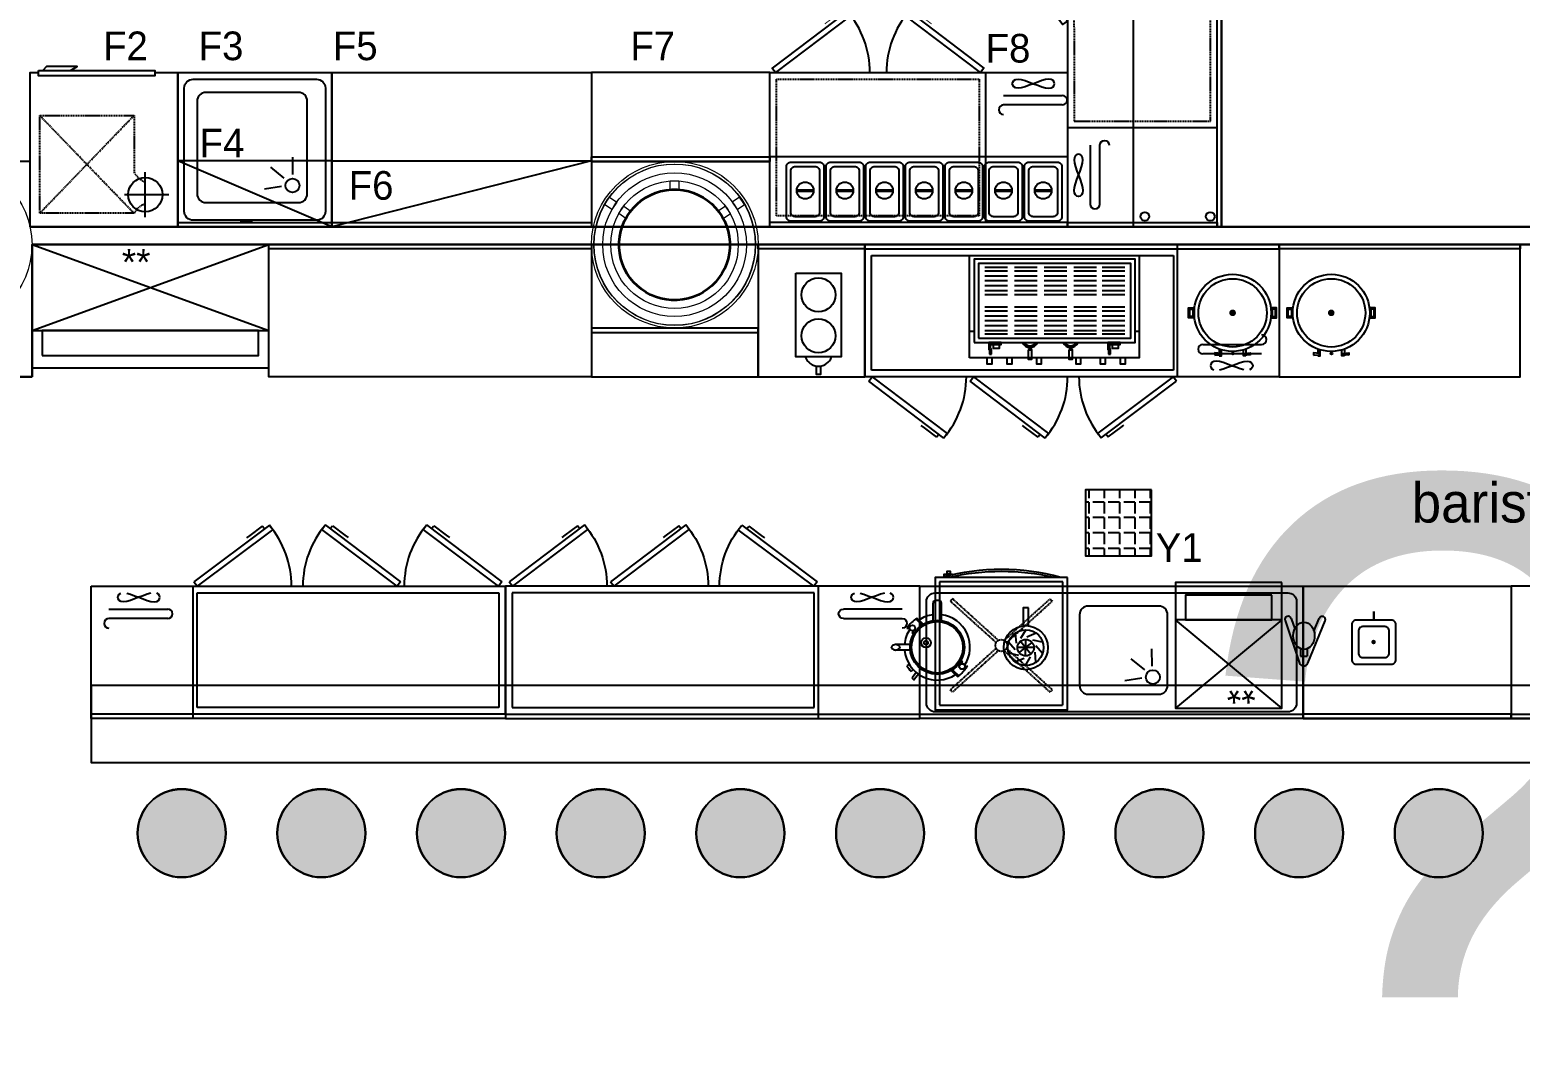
# Model space of a CAD drawing. Header units: millimetres. Extents: x -2729 to 15248, y -12439 to 5292.
# Drawn here: x 7455 to 8131, y -9716 to -9259 of the extents above; entities that cross this region are included whole.
import ezdxf

# ---------------------------------------------------------------- set-up
doc = ezdxf.new("R2010")
doc.units = ezdxf.units.MM
doc.linetypes.add('DASHED', pattern=[0.75, 0.5, -0.25])
for name, color, linetype in [('002 Çizgi', 7, 'Continuous'), ('0D', 1, 'Continuous'), ('0T', 7, 'Continuous'), ('100', 11, 'Continuous'), ('AK', 7, 'Continuous'), ('CIHAZ', 2, 'Continuous'), ('kapı ABD', 55, 'Continuous'), ('OLCU', 7, 'Continuous'), ('S2000-002 Çizgi', 7, 'Continuous'), ('tefris', 39, 'Continuous')]:
    doc.layers.add(name, color=color, linetype=linetype)
for name, color, linetype, lineweight in [('alc_pan_Ном_пера__80', 7, 'Continuous', 13), ('DUVAR', 7, 'Continuous', 30), ('FURNITURE___EQUIPMENT_Ном_пера__60', 7, 'Continuous', 35), ('FURNITURE___EQUIPMENT_Ном_пера__80', 7, 'Continuous', 13), ('kutu profil_Ном_пера__80', 7, 'Continuous', 13), ('mevcut kolonlar_Ном_пера__80', 7, 'Continuous', 13)]:
    doc.layers.add(name, color=color, linetype=linetype, lineweight=lineweight)
doc.styles.get("Standard").update_dxf_attribs({"font": 'arial.ttf'})
doc.styles.add('TAKSİM', font='GOTHIC.TTF', dxfattribs={"height": 20})
doc.styles.add('Мой Ариал', font='arial.ttf', dxfattribs={"width": 0.9})

# ---------------------------------------------------------------- blocks, each defined once
blk = doc.blocks.new('A$C5B5611F4')
at = {"layer": 'CIHAZ', "color": 1}
for p, q in [((14.73, 68.47), (14.73, 47.92)), ((24.09, 58.19), (3.98, 58.19))]:
    blk.add_line(p, q, dxfattribs=at)
at = {"layer": 'CIHAZ', "color": 5, "linetype": 'DASHED'}
for p, q in [((19.82, 66.66), (62.62, 22.28)), ((62.62, 66.66), (19.82, 22.28))]:
    blk.add_line(p, q, dxfattribs=at)
at = {"layer": 'CIHAZ', "color": 5}
for points in [[(63.2, 1.82), (10.36, 1.82), (10.36, 4.32), (63.2, 4.32)], [(61.2, 1.82), (48.6, 1.82), (45.6, 0), (59.6, 0)]]:
    blk.add_lwpolyline(points, close=True, dxfattribs=at)
at = {"layer": 'CIHAZ', "color": 1}
blk.add_circle((14.73, 58.19), 7.76, dxfattribs=at)
at = {"layer": 'S2000-002 Çizgi', "linetype": 'DASHED'}
for p, q in [((19.82, 66.66), (62.62, 66.66)), ((62.62, 66.66), (62.62, 22.28)), ((19.82, 22.28), (19.82, 48.05)), ((62.62, 22.28), (19.82, 22.28))]:
    blk.add_line(p, q, dxfattribs=at)
at = {"layer": 'S2000-002 Çizgi'}
blk.add_lwpolyline([(10.36, 2.81), (0, 2.81), (0, 72.81), (67, 72.81), (67, 2.81), (63.2, 2.81)], dxfattribs=at)
at = {"layer": 'S2000-002 Çizgi', "linetype": 'DASHED'}
for centre, radius, start, end in [((11.6, 71.22), 9.4, 291.20794, 330.95663), ((11, 43.02), 10.16, 29.6907, 66.77515)]:
    blk.add_arc(centre, radius, start, end, dxfattribs=at)
blk = doc.blocks.new('A$C0E79646F')
at = {"layer": '002 Çizgi', "color": 7}
blk.add_line((2, 188), (2.02, 0), dxfattribs=at)
for points in [[(70, 188.01), (0, 188), (0.02, 0), (70.02, 0.01)], [(66.98, 171.57), (66.8, 170.11), (66.35, 168.41), (65.71, 166.54), (64.97, 164.59), (64.24, 162.65), (63.6, 160.78), (63.14, 159.08), (62.97, 157.62), (63.15, 156.48), (63.6, 155.66), (64.24, 155.17), (64.97, 155.01), (65.71, 155.17), (66.35, 155.66), (66.8, 156.48), (66.98, 157.62), (66.8, 159.08), (66.35, 160.78), (65.71, 162.65), (64.97, 164.59), (64.24, 166.54), (63.6, 168.41), (63.14, 170.11), (62.97, 171.57), (63.14, 172.71), (63.6, 173.53), (64.24, 174.02), (64.97, 174.18), (65.71, 174.02), (66.35, 173.53), (66.8, 172.71)], [(97.83, 62.07), (72.05, 96.18), (70.01, 94.63), (95.78, 60.52)], [(97.68, 36.7), (72.07, 2.47), (70.02, 4.01), (95.62, 38.24)]]:
    blk.add_lwpolyline(points, close=True, dxfattribs=at)
for points in [[(55.32, 177.67), (55.32, 151, -1), (50.98, 151)], [(59.67, 151), (59.67, 177.67, 1), (55.32, 177.67)]]:
    blk.add_lwpolyline(points, format="xyb", dxfattribs=at)
blk.add_lwpolyline([(2, 143), (70, 143.01)], dxfattribs=at)
at = {"layer": '002 Çizgi', "color": 7, "linetype": 'DASHED'}
blk.add_lwpolyline([(5, 140), (5.02, 3), (67.02, 3.01), (67, 140.01)], close=True, dxfattribs=at)
at = {"layer": '002 Çizgi', "color": 7, "const_width": 0.428}
for points in [[(96.13, 64.31), (97.45, 65.31), (93.19, 70.94), (92.1, 72.39)], [(95.99, 34.45), (97.32, 33.46), (93.09, 27.8), (92, 26.35)]]:
    blk.add_lwpolyline(points, dxfattribs=at)
at = {"layer": '002 Çizgi', "color": 7}
for centre, start, end in [((70.01, 94.63), 270.00505, 310.51426), ((70.02, 4.01), 49.76008, 90.00505)]:
    blk.add_arc(centre, 42.75, start, end, dxfattribs=at)
at = {"layer": 'S2000-002 Çizgi'}
blk.add_lwpolyline([(70, 186), (2, 186), (2, 188), (70, 188)], close=True, dxfattribs=at)
blk = doc.blocks.new('A$C01E77913')
at = {"layer": 'S2000-002 Çizgi'}
for points in [[(2, 26.8), (15, 26.8, -0.414214), (17, 24.8), (17, 2, -0.414214), (15, 0), (2, 0, -0.414214), (0, 2), (0, 24.8, -0.414214)], [(4, 24.8), (13, 24.8, -0.414214), (15, 22.8), (15, 4, -0.414214), (13, 2), (4, 2, -0.414214), (2, 4), (2, 22.8, -0.414214)]]:
    blk.add_lwpolyline(points, format="xyb", close=True, dxfattribs=at)
blk.add_lwpolyline([(4.71, 14.27), (12.21, 14.27), (12.21, 13.52), (4.71, 13.52)], close=True, dxfattribs=at)
blk.add_circle((8.46, 13.87), 3.82, dxfattribs=at)
blk = doc.blocks.new('A$C3596506F')
at = {"layer": '002 Çizgi', "color": 7}
for p, q in [((31.47, 128.52), (31.01, 127.7)), ((32.11, 129.01), (31.47, 128.52)), ((32.84, 129.17), (32.11, 129.01)), ((33.58, 129.01), (32.84, 129.17)), ((34.22, 128.52), (33.58, 129.01)), ((34.67, 127.7), (34.22, 128.52)), ((38.15, 106), (38.15, 132.67)), ((42.5, 132.67), (42.5, 106)), ((95.82, 135), (95.82, 0)), ((31.01, 127.7), (30.84, 126.56)), ((30.84, 126.56), (31.01, 125.1)), ((31.01, 125.1), (31.47, 123.4)), ((31.47, 123.4), (32.11, 121.54)), ((33.58, 121.54), (34.22, 123.4)), ((34.22, 123.4), (34.67, 125.1)), ((34.85, 126.56), (34.67, 127.7)), ((34.67, 125.1), (34.85, 126.56)), ((31.01, 114.07), (31.47, 115.78)), ((31.47, 115.78), (32.11, 117.64)), ((32.11, 121.54), (32.84, 119.59)), ((32.11, 117.64), (32.84, 119.59)), ((32.84, 119.59), (33.58, 121.54)), ((32.84, 119.59), (33.58, 117.64)), ((33.58, 117.64), (34.22, 115.78)), ((34.22, 115.78), (34.67, 114.07)), ((30.84, 112.62), (31.01, 114.07)), ((31.01, 111.47), (30.84, 112.62)), ((31.47, 110.66), (31.01, 111.47)), ((32.11, 110.17), (31.47, 110.66)), ((32.84, 110), (32.11, 110.17)), ((33.58, 110.17), (32.84, 110)), ((34.22, 110.66), (33.58, 110.17)), ((34.67, 111.47), (34.22, 110.66)), ((34.67, 114.07), (34.85, 112.62)), ((34.85, 112.62), (34.67, 111.47))]:
    blk.add_line(p, q, dxfattribs=at)
for points in [[(27.82, 135), (97.82, 135), (97.82, 0), (27.82, 0)], [(65.82, 0), (65.82, 135), (97.82, 135), (97.82, 0)], [(0, 63.04), (25.77, 97.15), (27.82, 95.6), (2.05, 61.49)], [(0, 35.2), (25.77, 1.09), (27.82, 2.64), (2.05, 36.75)]]:
    blk.add_lwpolyline(points, close=True, dxfattribs=at)
blk.add_lwpolyline([(95.82, 98), (27.82, 98)], dxfattribs=at)
at = {"layer": '002 Çizgi', "color": 7, "linetype": 'DASHED'}
blk.add_lwpolyline([(92.82, 95), (92.82, 3), (30.82, 3), (30.82, 95)], close=True, dxfattribs=at)
at = {"layer": '002 Çizgi', "color": 7, "const_width": 0.428}
for points in [[(1.7, 65.28), (0.38, 66.28), (4.63, 71.91), (5.72, 73.36)], [(1.7, 32.96), (0.38, 31.96), (4.63, 26.33), (5.72, 24.89)]]:
    blk.add_lwpolyline(points, dxfattribs=at)
at = {"layer": '002 Çizgi', "color": 7}
for centre, radius, start, end in [((40.32, 132.67), 2.17, 0, 180), ((44.67, 106), 2.17, 180, 0), ((27.82, 95.6), 42.75, 229.49079, 270), ((27.82, 2.64), 42.75, 90, 130.50921)]:
    blk.add_arc(centre, radius, start, end, dxfattribs=at)
at = {"layer": '002 Çizgi', "color": 7, "rotation": 90}
for p in [(95.21, 115.51), (95.21, 97.51), (95.21, 79.51), (95.21, 61.51), (95.21, 43.51), (95.21, 25.51), (95.21, 7.51)]:
    blk.add_blockref('A$C01E77913', p, dxfattribs=at)
blk = doc.blocks.new('A$C3B5E51B1')
at = {"layer": 'S2000-002 Çizgi'}
for points in [[(0, 56), (107.42, 16.91)], [(0, 16.91), (107.42, 56)], [(0, 16.91), (107.42, 16.91)]]:
    blk.add_lwpolyline(points, dxfattribs=at)
for points in [[(0, 0), (107.42, 0), (107.42, 56), (0, 56)], [(4.59, 5.64), (102.83, 5.64), (102.83, 16.91), (4.59, 16.91)]]:
    blk.add_lwpolyline(points, close=True, dxfattribs=at)
blk.add_text('**', height=12, dxfattribs=at).set_placement((40.74, 42.01))
blk = doc.blocks.new('jhkjuhj')
at = {"layer": 'tefris'}
blk.add_circle((-2448793.21, 524949.27), 20, dxfattribs=at)
blk = doc.blocks.new('espresso_2grup')
at = {"layer": '0D'}
for p, q in [((-21.31, 15.51), (-31.57, 15.51)), ((-31.57, 14.03), (-21.31, 14.03)), ((-7.83, 15.51), (-18.09, 15.51)), ((-18.09, 14.03), (-7.83, 14.03)), ((5.64, 15.51), (-4.62, 15.51)), ((-4.62, 14.03), (5.64, 14.03)), ((19.12, 15.51), (8.86, 15.51)), ((8.86, 14.03), (19.12, 14.03)), ((31.99, 15.51), (21.74, 15.51)), ((21.74, 14.03), (31.99, 14.03)), ((-31.57, 11.81), (-21.31, 11.81)), ((-31.57, 9.58), (-21.31, 9.58)), ((-31.57, 7.36), (-21.31, 7.36)), ((-18.09, 11.81), (-7.83, 11.81)), ((-18.09, 9.58), (-7.83, 9.58)), ((-18.09, 7.36), (-7.83, 7.36)), ((-4.62, 11.81), (5.64, 11.81)), ((-4.62, 9.58), (5.64, 9.58)), ((-4.62, 7.36), (5.64, 7.36)), ((8.86, 11.81), (19.12, 11.81)), ((8.86, 9.58), (19.12, 9.58)), ((8.86, 7.36), (19.12, 7.36)), ((21.74, 11.81), (31.99, 11.81)), ((21.74, 9.58), (31.99, 9.58)), ((21.74, 7.36), (31.99, 7.36)), ((-31.57, 5.14), (-21.31, 5.14)), ((-31.57, 3.29), (-21.31, 3.29)), ((-18.09, 5.14), (-7.83, 5.14)), ((-18.09, 3.29), (-7.83, 3.29)), ((-4.62, 5.14), (5.64, 5.14)), ((-4.62, 3.29), (5.64, 3.29)), ((8.86, 5.14), (19.12, 5.14)), ((8.86, 3.29), (19.12, 3.29)), ((21.74, 5.14), (31.99, 5.14)), ((21.74, 3.29), (31.99, 3.29)), ((-21.31, -2.39), (-31.57, -2.39)), ((-31.57, -4.12), (-21.31, -4.12)), ((-31.57, -6.35), (-21.31, -6.35)), ((-7.83, -2.39), (-18.09, -2.39)), ((-18.09, -4.12), (-7.83, -4.12)), ((-18.09, -6.35), (-7.83, -6.35)), ((5.64, -2.39), (-4.62, -2.39)), ((-4.62, -4.12), (5.64, -4.12)), ((-4.62, -6.35), (5.64, -6.35)), ((19.12, -2.39), (8.86, -2.39)), ((8.86, -4.12), (19.12, -4.12)), ((8.86, -6.35), (19.12, -6.35)), ((31.99, -2.39), (21.74, -2.39)), ((21.74, -4.12), (31.99, -4.12)), ((21.74, -6.35), (31.99, -6.35)), ((-31.57, -8.57), (-21.31, -8.57)), ((-31.57, -10.79), (-21.31, -10.79)), ((-31.57, -13.02), (-21.31, -13.02)), ((-18.09, -8.57), (-7.83, -8.57)), ((-18.09, -10.79), (-7.83, -10.79)), ((-18.09, -13.02), (-7.83, -13.02)), ((-4.62, -8.57), (5.64, -8.57)), ((-4.62, -10.79), (5.64, -10.79)), ((-4.62, -13.02), (5.64, -13.02)), ((8.86, -8.57), (19.12, -8.57)), ((8.86, -10.79), (19.12, -10.79)), ((8.86, -13.02), (19.12, -13.02)), ((21.74, -8.57), (31.99, -8.57)), ((21.74, -10.79), (31.99, -10.79)), ((21.74, -13.02), (31.99, -13.02)), ((-31.57, -14.62), (-21.31, -14.62)), ((-18.09, -14.62), (-7.83, -14.62)), ((-4.62, -14.62), (5.64, -14.62)), ((8.86, -14.62), (19.12, -14.62)), ((21.74, -14.62), (31.99, -14.62))]:
    blk.add_line(p, q, dxfattribs=at)
for centre in [(-11.08, -17.01), (7.37, -17.01)]:
    blk.add_arc(centre, 2.96, 212.08166, 327.91834, dxfattribs=at)
at = {"layer": '0T'}
for p, q in [((-38.48, -13.34), (-36.4, -13.34)), ((36.69, -13.34), (38.52, -13.34)), ((-29.78, -18.46), (-29.78, -21.59)), ((-28.92, -18.46), (-29.78, -18.46)), ((-28.92, -21.22), (-28.92, -18.46)), ((24.25, -18.46), (24.25, -21.59)), ((25.11, -18.46), (24.25, -18.46)), ((25.11, -21.22), (25.11, -18.46)), ((-29.41, -21.99), (-29.41, -23.77)), ((-29.41, -23.77), (-28.55, -23.77)), ((-28.55, -23.77), (-28.55, -21.62)), ((24.62, -21.99), (24.62, -23.77)), ((24.62, -23.77), (25.48, -23.77)), ((25.48, -23.77), (25.48, -21.62))]:
    blk.add_line(p, q, dxfattribs=at)
for points in [[(-38.48, -25.48), (-38.48, 21.02), (38.52, 21.02), (38.52, -25.48)], [(-36.4, -18.48), (36.69, -18.48), (36.69, 19.33), (-36.4, 19.33)], [(-34.4, -16.48), (34.69, -16.48), (34.69, 17.33), (-34.4, 17.33)], [(-28.79, -18.46), (-28.79, -19.32), (-24.1, -19.32), (-24.1, -18.46)], [(-27.81, -19.32), (-27.81, -21.05), (-24.96, -21.05), (-24.96, -19.32)], [(25.24, -18.46), (25.24, -19.32), (29.93, -19.32), (29.93, -18.46)], [(26.23, -19.32), (26.23, -21.05), (29.07, -21.05), (29.07, -19.32)], [(-30.65, -25.48), (-30.65, -28.13), (-28.3, -28.13), (-28.3, -25.48)], [(-21.57, -25.48), (-21.57, -28.13), (-19.22, -28.13), (-19.22, -25.48)], [(-11.82, -21.83), (-11.82, -26.03), (-10.22, -26.03), (-10.22, -21.83)], [(-11.45, -20.59), (-11.45, -21.83), (-10.59, -21.83), (-10.59, -20.59)], [(-8.12, -25.48), (-8.12, -28.13), (-5.77, -28.13), (-5.77, -25.48)], [(6.63, -21.83), (6.63, -26.03), (8.24, -26.03), (8.24, -21.83)], [(7, -20.59), (7, -21.83), (7.87, -21.83), (7.87, -20.59)], [(9.7, -25.48), (9.7, -28.13), (12.05, -28.13), (12.05, -25.48)], [(20.81, -25.48), (20.81, -28.13), (23.16, -28.13), (23.16, -25.48)], [(29.89, -25.48), (29.89, -28.13), (32.24, -28.13), (32.24, -25.48)]]:
    blk.add_lwpolyline(points, close=True, dxfattribs=at)
for centre, radius, start, end in [((-11.08, -17.01), 3.7, 205.14444, 334.85556), ((7.37, -17.01), 3.7, 205.14444, 334.85556), ((-29.58, -21.59), 0.2, 180, 265.80553), ((-29.61, -21.99), 0.2, 0, 85.80553), ((24.45, -21.59), 0.2, 180, 265.80553), ((24.42, -21.99), 0.2, 0, 85.80553), ((25.31, -21.22), 0.2, 180, 265.80584), ((25.28, -21.62), 0.2, 0, 85.80584)]:
    blk.add_arc(centre, radius, start, end, dxfattribs=at)
at = {"layer": 'AK'}
for centre, start, end in [((-28.72, -21.22), 180, 265.80584), ((-28.75, -21.62), 0, 85.80584)]:
    blk.add_arc(centre, 0.2, start, end, dxfattribs=at)
blk = doc.blocks.new('A$C723D60DA')
at = {"layer": 'S2000-002 Çizgi'}
for points in [[(0, 3.66), (60, 3.66), (60, 63.66), (0, 63.66)], [(53.17, 2.2), (54.63, 2.2), (54.63, 0.75), (53.17, 0.75)]]:
    blk.add_lwpolyline(points, close=True, dxfattribs=at)
at = {"layer": 'S2000-002 Çizgi', "linetype": 'DASHED', "ltscale": 0.5}
blk.add_lwpolyline([(2, 5.66), (58, 5.66), (58, 61.66), (2, 61.66)], close=True, dxfattribs=at)
for points in [[(6.84, 54.65), (7.88, 55.69)], [(6.84, 54.65), (27.66, 35.82)], [(7.88, 55.69), (28.7, 36.87)], [(31.37, 36.94), (52.12, 55.69)], [(32.41, 35.9), (53.16, 54.65)], [(52.12, 55.69), (53.16, 54.65)], [(27.59, 33.16), (6.84, 14.41)], [(28.63, 32.11), (7.88, 13.37)], [(31.3, 32.19), (52.12, 13.37)], [(32.34, 33.23), (53.16, 14.41)], [(7.88, 13.37), (6.84, 14.41)], [(52.12, 13.37), (53.16, 14.41)]]:
    blk.add_lwpolyline(points, dxfattribs=at)
at = {"layer": 'S2000-002 Çizgi'}
for points in [[(52.21, 3.18), (52.21, 3.66), (55.85, 3.66)], [(55.85, 3.31), (55.85, 2.2), (52.21, 2.2)]]:
    blk.add_lwpolyline(points, dxfattribs=at)
at = {"layer": 'S2000-002 Çizgi', "linetype": 'DASHED', "ltscale": 0.5}
blk.add_circle((30, 34.53), 2.67, dxfattribs=at)
at = {"layer": 'S2000-002 Çizgi'}
for centre, radius, start, end in [((29.9, 100.61), 100.61, 254.49408, 285.50592), ((29.9, 109.49), 108.49, 257.28187, 282.71813)]:
    blk.add_arc(centre, radius, start, end, dxfattribs=at)
blk = doc.blocks.new('A$C3C3A6592')
at = {"layer": 'S2000-002 Çizgi'}
for points in [[(0, 57), (48.31, 16.91)], [(0, 16.91), (48.31, 57)], [(0, 16.91), (48.31, 16.91)]]:
    blk.add_lwpolyline(points, dxfattribs=at)
for points in [[(0, 0), (48.31, 0), (48.31, 57), (0, 57)], [(4.59, 5.64), (43.71, 5.64), (43.71, 16.91), (4.59, 16.91)]]:
    blk.add_lwpolyline(points, close=True, dxfattribs=at)
blk.add_text('**', height=12, dxfattribs=at).set_placement((11.89, 43.01))
blk = doc.blocks.new('A$C34EC4B2C')
at = {"layer": 'S2000-002 Çizgi'}
for p, q in [((80.83, 87.67), (46.6, 62.05)), ((48.14, 60), (82.37, 85.61)), ((71.93, 83.07), (70.49, 81.99)), ((77.59, 87.3), (71.93, 83.07)), ((78.58, 85.98), (77.59, 87.3)), ((82.37, 85.61), (80.83, 87.67)), ((104.65, 85.77), (106.2, 87.82)), ((138.76, 60), (104.65, 85.77)), ((106.2, 87.82), (140.31, 62.05)), ((108.44, 86.12), (109.44, 87.44)), ((109.44, 87.44), (115.07, 83.18)), ((115.07, 83.18), (116.52, 82.09)), ((150.63, 85.77), (152.18, 87.82)), ((184.74, 60), (150.63, 85.77)), ((152.18, 87.82), (186.29, 62.05)), ((154.42, 86.12), (155.42, 87.44)), ((155.42, 87.44), (161.05, 83.18)), ((161.05, 83.18), (162.5, 82.09)), ((46.6, 62.05), (48.14, 60)), ((140.31, 62.05), (138.76, 60)), ((186.29, 62.05), (184.74, 60)), ((0, 0), (0, 60)), ((0, 60), (188, 60)), ((12, 54.97), (12.17, 55.71)), ((12.17, 54.24), (12, 54.97)), ((12.17, 55.71), (12.66, 56.35)), ((12.66, 53.6), (12.17, 54.24)), ((12.66, 56.35), (13.47, 56.8)), ((16.07, 56.8), (17.78, 56.35)), ((17.78, 56.35), (19.64, 55.71)), ((19.64, 54.24), (17.78, 53.6)), ((19.64, 55.71), (21.59, 54.97)), ((21.59, 54.97), (19.64, 54.24)), ((23.54, 55.71), (21.59, 54.97)), ((21.59, 54.97), (23.54, 54.24)), ((25.4, 56.35), (23.54, 55.71)), ((23.54, 54.24), (25.4, 53.6)), ((27.1, 56.8), (25.4, 56.35)), ((30.52, 56.35), (29.7, 56.8)), ((31.01, 55.71), (30.52, 56.35)), ((30.52, 53.6), (31.01, 54.24)), ((31.17, 54.97), (31.01, 55.71)), ((31.01, 54.24), (31.17, 54.97)), ((46.11, 60), (46.11, 0)), ((48, 5), (48, 57)), ((48, 57), (185, 57)), ((185, 57), (185, 5)), ((188, 2), (188, 60)), ((188, 60), (188, 0)), ((8, 49.66), (34.67, 49.66)), ((13.47, 53.14), (12.66, 53.6)), ((14.62, 52.97), (13.47, 53.14)), ((16.07, 53.14), (14.62, 52.97)), ((17.78, 53.6), (16.07, 53.14)), ((25.4, 53.6), (27.1, 53.14)), ((27.1, 53.14), (28.56, 52.97)), ((28.56, 52.97), (29.7, 53.14)), ((29.7, 53.14), (30.52, 53.6)), ((34.67, 45.32), (8, 45.32)), ((188, 2), (0, 2)), ((185, 5), (48, 5)), ((188, 0), (0, 0))]:
    blk.add_line(p, q, dxfattribs=at)
for centre, radius, start, end in [((48.14, 60), 42.75, 0, 40.24497), ((138.76, 60), 42.75, 139.49079, 180), ((184.74, 60), 42.75, 139.49079, 180), ((34.67, 47.49), 2.17, 270, 90), ((8, 43.15), 2.17, 90, 270)]:
    blk.add_arc(centre, radius, start, end, dxfattribs=at)
blk = doc.blocks.new('A$C0D0247C1')
at = {"layer": 'S2000-002 Çizgi'}
for points in [[(2, 0), (18, 0, 0.414214), (20, 2), (20, 18, 0.414214), (18, 20), (2, 20, 0.414214), (0, 18), (0, 2, 0.414214)], [(5, 3), (15, 3, 0.414214), (17, 5), (17, 15, 0.414214), (15, 17), (5, 17, 0.414214), (3, 15), (3, 5, 0.414214)]]:
    blk.add_lwpolyline(points, format="xyb", close=True, dxfattribs=at)
at = {"layer": 'S2000-002 Çizgi', "const_width": 1}
blk.add_lwpolyline([(9.53, 10.08, 1), (10.53, 10.08, 1)], format="xyb", close=True, dxfattribs=at)
blk.add_lwpolyline([(20, 10), (23.95, 10)], dxfattribs=at)
blk = doc.blocks.new('A$C7D36761A')
at = {"layer": 'S2000-002 Çizgi'}
for points in [[(0, 20.47), (6.62, 1.21, 0.691141), (10.36, 1.1), (18.29, 20.3)], [(2.84, 21.45), (4.45, 16.75, 0.691141)]]:
    blk.add_lwpolyline(points, format="xyb", dxfattribs=at)
for points in [[(13.14, 15.69), (15.51, 21.45)], [(7.07, 7.73), (7.07, 4.38)], [(10.07, 7.71), (10.07, 4.38)], [(7.07, 4.38), (10.07, 4.38)]]:
    blk.add_lwpolyline(points, dxfattribs=at)
for centre, start, end in [((1.42, 20.96), 18.97681, 198.97681), ((16.9, 20.88), 337.5765, 157.5765)]:
    blk.add_arc(centre, 1.5, start, end, dxfattribs=at)
blk.add_ellipse((8.6, 13.59), major_axis=(0, -6.18), ratio=0.781319, dxfattribs=at)
blk = doc.blocks.new('A$C4AF1199D')
at = {"layer": 'S2000-002 Çizgi'}
for points in [[(2.4, 20.6), (5.42, 17.12)], [(5.4, 24.63), (5.79, 20.04)], [(7.66, 20.97), (12.41, 15.17)], [(10.19, 26.12), (7.81, 22.18)], [(10.18, 21.16), (10, 14.25)], [(14.95, 24.51), (10.7, 22.72)], [(17.85, 20.42), (13.36, 21.46)], [(2.34, 15.58), (6.83, 14.54)], [(6.25, 18), (13.75, 18)], [(12.59, 19.94), (7.13, 15.7)], [(10, 9.88), (12.38, 13.82)], [(14.79, 11.37), (14.4, 15.96)], [(17.79, 15.4), (14.77, 18.88)], [(5.24, 11.49), (9.49, 13.28)]]:
    blk.add_lwpolyline(points, dxfattribs=at)
blk.add_lwpolyline([(8.75, 0), (11.25, 0), (11.25, 8), (8.75, 8)], close=True, dxfattribs=at)
for radius in [10, 8.12, 3.75]:
    blk.add_circle((10, 18), radius, dxfattribs=at)
blk = doc.blocks.new('A$C199769C9')
at = {"layer": 'S2000-002 Çizgi'}
for points in [[(2.48, 17.25), (0, 17.25), (0, 21.67), (2.48, 21.67)], [(1.98, 17.75), (0.5, 17.75), (0.5, 21.17), (1.98, 21.17)], [(37.48, 17.25), (39.96, 17.25), (39.96, 21.67), (37.48, 21.67)], [(37.98, 17.75), (39.46, 17.75), (39.46, 21.17), (37.98, 21.17)], [(11.95, 0.2), (14.61, 0.41), (14.61, 1.04), (11.95, 1.25)], [(28.01, 0.2), (25.35, 0.41), (25.35, 1.04), (28.01, 1.25)]]:
    blk.add_lwpolyline(points, close=True, dxfattribs=at)
at = {"layer": 'S2000-002 Çizgi', "const_width": 1.5}
blk.add_lwpolyline([(19.23, 19.46, 1), (20.73, 19.46, 1)], format="xyb", close=True, dxfattribs=at)
at = {"layer": 'S2000-002 Çizgi'}
for points in [[(13.88, 3.06), (13.88, 1.09)], [(13.88, 0), (14.97, 0), (14.97, 2.69)], [(13.88, 0.35), (13.88, 0)], [(20.03, 1.45), (20.03, 1.96)], [(25.96, 0), (24.87, 0), (24.87, 2.66)], [(25.96, 3.01), (25.96, 1.08)], [(25.96, 0.36), (25.96, 0)]]:
    blk.add_lwpolyline(points, dxfattribs=at)
for centre, radius in [((19.98, 19.46), 17.5), ((19.98, 19.46), 15.5), ((20.09, 0.98), 0.469)]:
    blk.add_circle(centre, radius, dxfattribs=at)
blk = doc.blocks.new('A$C2B7B2AEF')
at = {"layer": 'S2000-002 Çizgi'}
for p, q in [((7.9, 31.47), (5.08, 34.17)), ((8.46, 31.82), (5.61, 34.55)), ((23.37, 33.48), (25.12, 35.78)), ((24.38, 32.7), (26.14, 35)), ((26.08, 35.45), (25.57, 35.84)), ((1.55, 29.58), (1.18, 29.93)), ((2.47, 30.71), (1.55, 29.58)), ((4.41, 29.07), (3.39, 27.82)), ((4.03, 27.2), (3.39, 27.82)), ((25.71, 31.44), (26.74, 32.22)), ((27.63, 28.89), (28.66, 29.66)), ((27.09, 22.56), (33.71, 22.56)), ((25.27, 13.5), (26.29, 14.75)), ((25.64, 15.37), (26.29, 14.75)), ((27.09, 20), (33.71, 20)), ((12.92, 9.11), (12.92, 1.28)), ((16.76, 9.11), (16.76, 1.28)), ((21.22, 10.74), (24.06, 8.02)), ((21.77, 11.1), (24.59, 8.4)), ((27.21, 11.86), (28.13, 12.99)), ((28.13, 12.99), (28.49, 12.64)), ((14.2, 0), (15.48, 0))]:
    blk.add_line(p, q, dxfattribs=at)
for centre, radius in [((3.55, 30.01), 1.28), ((14.84, 21.28), 12.32), ((14.84, 21.28), 11.68), ((19.97, 19.22), 2.18), ((19.97, 19.22), 0.896), ((26.13, 12.56), 1.28)]:
    blk.add_circle(centre, radius, dxfattribs=at)
for centre, radius, start, end in [((14.84, 21.28), 16.16, 124.81827, 147.66064), ((14.84, 21.28), 14.88, 4.93477, 123.82077), ((25.38, 35.58), 0.32, 52.56997, 142.56997), ((25.89, 35.19), 0.32, 322.56997, 52.56997), ((14.84, 21.28), 14.88, 146.72763, 262.58633), ((14.84, 21.28), 16.16, 31.21037, 42.57469), ((32.34, 21.28), 0.64, 129.41842, 230.58158), ((34.23, 18.98), 3.62, 98.2247, 129.41842), ((34.23, 23.58), 3.62, 230.58158, 261.7753), ((33.19, 18.98), 3.62, 50.58158, 81.7753), ((33.19, 23.58), 3.62, 278.2247, 309.41842), ((35.08, 21.28), 0.64, 309.41842, 50.58158), ((14.84, 21.28), 14.88, 326.72763, 355.06523), ((14.84, 21.28), 14.88, 277.41367, 303.82077), ((14.84, 21.28), 16.16, 304.81827, 327.66064), ((14.2, 1.28), 1.28, 180, 270), ((15.48, 1.28), 1.28, 270, 0)]:
    blk.add_arc(centre, radius, start, end, dxfattribs=at)
blk = doc.blocks.new('A$C3DDB3116')
at = {"layer": 'S2000-002 Çizgi'}
blk.add_lwpolyline([(0, 45.94), (20.5, 45.94), (20.5, 7.94), (0, 7.94), (0, 45.94)], dxfattribs=at)
blk.add_lwpolyline([(9.32, 3.72), (11.18, 3.72), (11.18, 0), (9.32, 0)], close=True, dxfattribs=at)
for centre in [(10.25, 36.07), (10.25, 17.5)]:
    blk.add_circle(centre, 7.7, dxfattribs=at)
blk.add_arc((10.25, 10.08), 6.37, 199.63449, 340.36551, dxfattribs=at)

msp = doc.modelspace()

# ---------------------------------------------------------------- hatches: boundary and pattern name
h = msp.add_hatch()
h.set_pattern_fill('ANGLE', color=256, angle=180)
h.set_pattern_definition([(180, (16121.851, -6756.645), (-9e-16, -6.985), [5.08, -1.905]), (270, (16121.851, -6756.645), (6.985, -1e-15), [5.08, -1.905])])
h.paths.add_polyline_path([(7933.995, -9498.126), (7963.995, -9498.126), (7963.995, -9468.126), (7933.995, -9468.126)])
at = {"layer": 'OLCU'}
h = msp.add_hatch(color=18, dxfattribs=at)
h.set_gradient(color1=(8, 8, 8), color2=(145, 145, 145), rotation=270, one_color=1, tint=0.57, name='INVCYLINDER')
h.paths.add_polyline_path([(7543.823, -9623.988, 1), (7503.823, -9623.988, 1)])
h = msp.add_hatch(color=18, dxfattribs=at)
h.set_gradient(color1=(8, 8, 8), color2=(145, 145, 145), rotation=270, one_color=1, tint=0.57, name='INVCYLINDER')
h.paths.add_polyline_path([(7607.212, -9623.988, 1), (7567.212, -9623.988, 1)])
h = msp.add_hatch(color=18, dxfattribs=at)
h.set_gradient(color1=(8, 8, 8), color2=(145, 145, 145), rotation=270, one_color=1, tint=0.57, name='INVCYLINDER')
h.paths.add_polyline_path([(7670.601, -9623.988, 1), (7630.601, -9623.988, 1)])
h = msp.add_hatch(color=18, dxfattribs=at)
h.set_gradient(color1=(8, 8, 8), color2=(145, 145, 145), rotation=270, one_color=1, tint=0.57, name='INVCYLINDER')
h.paths.add_polyline_path([(7733.989, -9623.988, 1), (7693.989, -9623.988, 1)])
h = msp.add_hatch(color=18, dxfattribs=at)
h.set_gradient(color1=(8, 8, 8), color2=(145, 145, 145), rotation=270, one_color=1, tint=0.57, name='INVCYLINDER')
h.paths.add_polyline_path([(7797.378, -9623.987, 1), (7757.378, -9623.987, 1)])
h = msp.add_hatch(color=18, dxfattribs=at)
h.set_gradient(color1=(8, 8, 8), color2=(145, 145, 145), rotation=270, one_color=1, tint=0.57, name='INVCYLINDER')
h.paths.add_polyline_path([(7860.767, -9623.987, 1), (7820.767, -9623.987, 1)])
h = msp.add_hatch(color=18, dxfattribs=at)
h.set_gradient(color1=(8, 8, 8), color2=(145, 145, 145), rotation=270, one_color=1, tint=0.57, name='INVCYLINDER')
h.paths.add_polyline_path([(7924.156, -9623.987, 1), (7884.156, -9623.987, 1)])
h = msp.add_hatch(color=18, dxfattribs=at)
h.set_gradient(color1=(8, 8, 8), color2=(145, 145, 145), rotation=270, one_color=1, tint=0.57, name='INVCYLINDER')
h.paths.add_polyline_path([(7987.544, -9623.987, 1), (7947.544, -9623.987, 1)])
h = msp.add_hatch(color=18, dxfattribs=at)
h.set_gradient(color1=(8, 8, 8), color2=(145, 145, 145), rotation=270, one_color=1, tint=0.57, name='INVCYLINDER')
h.paths.add_polyline_path([(8050.933, -9623.986, 1), (8010.933, -9623.986, 1)])
h = msp.add_hatch(color=18, dxfattribs=at)
h.set_gradient(color1=(8, 8, 8), color2=(145, 145, 145), rotation=270, one_color=1, tint=0.57, name='INVCYLINDER')
h.paths.add_polyline_path([(8114.322, -9623.986, 1), (8074.322, -9623.986, 1)])

# ---------------------------------------------------------------- linework, layer by layer
msp.add_line((7455.023, -9319.143), (7381.132, -9319.143))
for points in [[(7790.772, -9278.874), (7709.773, -9278.874), (7709.773, -9319.143), (7790.772, -9319.143)], [(7709.773, -9317.143), (7790.772, -9317.143), (7790.772, -9319.143), (7709.773, -9319.143)], [(7785.37, -9416.884), (7833.899, -9416.884), (7833.899, -9356.884), (7785.37, -9356.884)], [(7833.899, -9358.884), (7785.37, -9358.884), (7785.37, -9356.884), (7833.899, -9356.884)], [(8021.899, -9416.884), (8131.251, -9416.9), (8131.251, -9356.9), (8021.899, -9356.884)], [(8131.251, -9358.9), (8021.899, -9358.884), (8021.899, -9356.884), (8131.251, -9356.9)], [(7709.772, -9416.884), (7785.37, -9416.884), (7785.37, -9394.804), (7709.772, -9394.804)], [(7709.772, -9396.804), (7785.37, -9396.804), (7785.37, -9394.804), (7709.772, -9394.804)], [(7963.995, -9468.126), (7933.995, -9468.126), (7933.995, -9498.126), (7963.995, -9498.126)], [(8032.8, -9511.932), (8127.212, -9511.932), (8127.212, -9571.927), (8032.8, -9571.927)], [(8199.113, -9511.927), (8127.212, -9511.927), (8127.212, -9571.932), (8199.113, -9571.932)], [(8763.113, -9556.927), (7482.801, -9556.927), (7482.801, -9591.927), (8763.113, -9591.927)], [(8127.212, -9569.927), (8032.8, -9569.927), (8032.8, -9571.932), (8127.212, -9571.932)], [(8127.212, -9569.927), (8199.113, -9569.927), (8199.113, -9571.932), (8127.212, -9571.932)]]:
    msp.add_lwpolyline(points, close=True)
at = {"layer": '100', "color": 1, "linetype": 'Continuous'}
msp.add_line((7482.801, -9591.927), (8763.113, -9591.927), dxfattribs=at)
at = {"layer": 'alc_pan_Ном_пера__80', "linetype": 'Continuous'}
for centre, radius in [((7418.077, -9356.966), 37.823), ((7747.595, -9356.966), 37.823), ((7747.595, -9356.966), 36.623)]:
    msp.add_circle(centre, radius, dxfattribs=at)
at = {"layer": 'DUVAR', "linetype": 'Continuous'}
for q in [(7455.9, -9356.868), (7422.801, -9416.868)]:
    msp.add_line((7455.9, -9416.868), q, dxfattribs=at)
for points in [[(7455.023, -9348.868), (8145.872, -9348.868)], [(7455.023, -9348.868), (8145.872, -9348.868)], [(7455.9, -9356.868), (8617.799, -9356.868)]]:
    msp.add_lwpolyline(points, dxfattribs=at)
at = {"layer": 'FURNITURE___EQUIPMENT_Ном_пера__60', "linetype": 'Continuous', "flags": 128}
msp.add_lwpolyline([(7746.268, -9331.974, -1644.6867565), (7746.207, -9331.977)], format="xyb", close=True, dxfattribs=at)
at = {"layer": 'FURNITURE___EQUIPMENT_Ном_пера__80', "linetype": 'Continuous', "extrusion": (0, 0, -1)}
msp.add_ellipse((7747.488, -9356.944), major_axis=(0, -25), ratio=0.9999651, start_param=3.0927876, end_param=9.3735408, dxfattribs=at)
at = {"layer": 'kapı ABD'}
for p, q in [((7555.372, -9346.44), (7550.372, -9346.44)), ((7556.024, -9346.501), (7551.024, -9346.501))]:
    msp.add_line(p, q, dxfattribs=at)
at = {"layer": 'kutu profil_Ном_пера__80', "linetype": 'Continuous', "flags": 128}
for points in [[(7749.488, -9331.996), (7745.488, -9331.996), (7745.488, -9327.996), (7749.488, -9327.996)], [(7749.488, -9331.996), (7745.488, -9331.996), (7745.488, -9327.996), (7749.488, -9327.996)], [(7715.708, -9338.65), (7717.984, -9335.361), (7721.273, -9337.637), (7718.997, -9340.926)], [(7715.708, -9338.65), (7717.984, -9335.361), (7721.273, -9337.637), (7718.997, -9340.926)], [(7722.149, -9342.746), (7724.425, -9339.457), (7727.714, -9341.733), (7725.438, -9345.022)], [(7722.149, -9342.746), (7724.425, -9339.457), (7727.714, -9341.733), (7725.438, -9345.022)], [(7772.827, -9342.746), (7770.551, -9339.457), (7767.261, -9341.733), (7769.537, -9345.022)], [(7779.268, -9338.65), (7776.992, -9335.361), (7773.702, -9337.637), (7775.978, -9340.926)]]:
    msp.add_lwpolyline(points, close=True, dxfattribs=at)
at = {"layer": 'kutu profil_Ном_пера__80', "linetype": 'Continuous'}
for radius in [36.6, 32.6, 28.948]:
    msp.add_circle((7747.488, -9356.944), radius, dxfattribs=at)
at = {"layer": 'mevcut kolonlar_Ном_пера__80', "linetype": 'Continuous', "extrusion": (0, 0, -1)}
msp.add_ellipse((7747.488, -9356.939), major_axis=(0, 25), ratio=0.9999651, start_param=6.2343609, end_param=12.5151142, dxfattribs=at)
at = {"layer": 'S2000-002 Çizgi'}
for p, q in [((7592.023, -9348.868), (7522.023, -9318.868)), ((7574.297, -9325.141), (7574.297, -9317.25)), ((7574.297, -9325.141), (7574.297, -9317.25)), ((7709.773, -9318.877), (7592.029, -9348.868)), ((7570.388, -9326.804), (7564.29, -9321.796)), ((7570.388, -9326.804), (7564.29, -9321.796)), ((7569.158, -9330.613), (7561.346, -9331.726)), ((7569.158, -9330.613), (7561.346, -9331.726)), ((7964.241, -9548.211), (7964.054, -9540.322)), ((7960.841, -9549.868), (7954.744, -9544.86)), ((7960.841, -9549.868), (7954.744, -9544.86)), ((7959.611, -9553.677), (7951.799, -9554.79)), ((7959.611, -9553.677), (7951.799, -9554.79))]:
    msp.add_line(p, q, dxfattribs=at)
for points in [[(7995.772, -9348.865), (7955.772, -9348.865), (7955.772, -9160.862), (7995.772, -9160.862)], [(7522.023, -9278.868), (7592.023, -9278.868), (7592.023, -9348.868), (7522.023, -9348.868)], [(7522.023, -9278.868), (7592.023, -9278.868), (7592.023, -9348.868), (7522.023, -9348.868)], [(7592.023, -9278.865), (7709.773, -9278.874), (7709.773, -9348.877), (7592.029, -9348.868)], [(7522.023, -9318.868), (7522.023, -9348.868), (7592.023, -9348.868), (7592.023, -9318.868)], [(7709.773, -9348.877), (7592.029, -9348.868), (7592.029, -9318.868), (7709.773, -9318.877)], [(7522.023, -9346.868), (7592.023, -9346.868), (7592.023, -9348.868), (7522.023, -9348.868)], [(7522.023, -9346.868), (7592.023, -9346.868), (7592.023, -9348.868), (7522.023, -9348.868)], [(7709.773, -9348.877), (7592.023, -9348.868), (7592.023, -9346.865), (7709.773, -9346.874)], [(7709.772, -9416.884), (7563.322, -9416.884), (7563.322, -9356.868), (7709.772, -9356.868)], [(7709.772, -9358.868), (7563.322, -9358.868), (7563.322, -9356.868), (7709.772, -9356.868)], [(7858.801, -9511.932), (8032.8, -9511.932), (8032.8, -9571.932), (7858.801, -9571.932)], [(7858.801, -9511.932), (8032.8, -9511.932), (8032.8, -9571.932), (7858.801, -9571.932)], [(7858.801, -9569.932), (8032.8, -9569.932), (8032.8, -9571.932), (7858.801, -9571.932)], [(7858.801, -9569.932), (8032.8, -9569.932), (8032.8, -9571.932), (7858.801, -9571.932)]]:
    msp.add_lwpolyline(points, close=True, dxfattribs=at)
for points in [[(7529.023, -9281.868), (7585.023, -9281.868, -0.4142136), (7589.023, -9285.868), (7589.023, -9341.868, -0.4142136), (7585.023, -9345.868), (7529.023, -9345.868, -0.4142136), (7525.023, -9341.868), (7525.023, -9285.868, -0.4142136)], [(7529.023, -9281.868), (7585.023, -9281.868, -0.4142136), (7589.023, -9285.868), (7589.023, -9341.868, -0.4142136), (7585.023, -9345.868), (7529.023, -9345.868, -0.4142136), (7525.023, -9341.868), (7525.023, -9285.868, -0.4142136)], [(7576.816, -9287.851), (7534.816, -9287.851, 0.4142136), (7530.816, -9291.851), (7530.816, -9333.851, 0.4142136), (7534.816, -9337.851), (7576.816, -9337.851, 0.4142136), (7580.816, -9333.851), (7580.816, -9291.851, 0.4142136)], [(7576.816, -9287.851), (7534.816, -9287.851, 0.4142136), (7530.816, -9291.851), (7530.816, -9333.851, 0.4142136), (7534.816, -9337.851), (7576.816, -9337.851, 0.4142136), (7580.816, -9333.851), (7580.816, -9291.851, 0.4142136)], [(7865.801, -9514.932), (8025.8, -9514.932, -0.4142136), (8029.8, -9518.932), (8029.8, -9564.932, -0.4142136), (8025.8, -9568.932), (7865.801, -9568.932, -0.4142136), (7861.801, -9564.932), (7861.801, -9518.932, -0.4142136)], [(7865.801, -9514.932), (8025.8, -9514.932, -0.4142136), (8029.8, -9518.932), (8029.8, -9564.932, -0.4142136), (8025.8, -9568.932), (7865.801, -9568.932, -0.4142136), (7861.801, -9564.932), (7861.801, -9518.932, -0.4142136)], [(7967.269, -9520.915), (7935.269, -9520.915, 0.4142136), (7931.269, -9524.915), (7931.269, -9556.915, 0.4142136), (7935.269, -9560.915), (7967.269, -9560.915, 0.4142136), (7971.269, -9556.915), (7971.269, -9524.915, 0.4142136)], [(7967.269, -9520.915), (7935.269, -9520.915, 0.4142136), (7931.269, -9524.915), (7931.269, -9556.915, 0.4142136), (7935.269, -9560.915), (7967.269, -9560.915, 0.4142136), (7971.269, -9556.915), (7971.269, -9524.915, 0.4142136)]]:
    msp.add_lwpolyline(points, format="xyb", close=True, dxfattribs=at)
for centre, radius in [((7574.101, -9330.106), 3.188), ((7574.101, -9330.106), 3.188), ((7960.913, -9344.112), 1.973), ((7990.632, -9344.112), 1.973), ((7964.554, -9553.17), 3.188), ((7964.554, -9553.17), 3.188)]:
    msp.add_circle(centre, radius, dxfattribs=at)

# ---------------------------------------------------------------- block references
at = {"rotation": 270}
msp.add_blockref('A$C3596506F', (7790.772, -9251.058), dxfattribs=at)
msp.add_blockref('espresso_2grup', (7919.861, -9382.856))
at = {"layer": 'OLCU'}
for p, rotation in [((-1553389.462, 1948872.791), 140.6540976893945), ((-1553326.073, 1948872.791), 140.654097689394), ((-1553262.684, 1948872.791), 140.654097689394), ((-1553199.296, 1948872.791), 140.654097689394), ((-1553135.907, 1948872.791), 140.6540976893945), ((-1553072.518, 1948872.792), 140.654097689394), ((-1553009.129, 1948872.792), 140.654097689394), ((-1552945.74, 1948872.792), 140.654097689394), ((-1552882.351, 1948872.792), 140.6540976893945), ((-1552818.963, 1948872.793), 140.654097689394), ((-1552755.574, 1948872.793), 140.654097689394)]:
    msp.add_blockref('jhkjuhj', p, dxfattribs=dict(at, rotation=rotation))
at = {"layer": 'OLCU', "xscale": -1, "rotation": 83.07692307242158}
for p in [(233476.214, -2503838.38), (233539.602, -2503838.38), (233602.991, -2503838.38), (233666.38, -2503838.379), (233729.769, -2503838.379), (233793.157, -2503838.379), (233856.546, -2503838.379), (233919.935, -2503838.379), (233983.324, -2503838.378), (234046.713, -2503838.378)]:
    msp.add_blockref('jhkjuhj', p, dxfattribs=at)
at = {"layer": 'S2000-002 Çizgi'}
for name, p, rotation in [('A$C0E79646F', (7995.772, -9160.868), 180), ('A$C5B5611F4', (7522.023, -9276.054), 180), ('A$C34EC4B2C', (8021.899, -9356.884), 180), ('A$C723D60DA', (7925.771, -9504.296), 180), ('A$C3C3A6592', (8023.072, -9510.275), 180), ('A$C2B7B2AEF', (7881.544, -9518.35), 180), ('A$C4AF1199D', (7916.875, -9521.799), 180), ('A$C0D0247C1', (8074.815, -9547.275), 89.99999999999999)]:
    msp.add_blockref(name, p, dxfattribs=dict(at, rotation=rotation))
for name, p in [('A$C3B5E51B1', (7455.9, -9412.868)), ('A$C3DDB3116', (7802.53, -9415.793)), ('A$C199769C9', (7980.759, -9407.344)), ('A$C199769C9', (8025.507, -9407.344)), ('A$C34EC4B2C', (7482.801, -9571.932)), ('A$C7D36761A', (8024.528, -9547.99))]:
    msp.add_blockref(name, p, dxfattribs=at)
at = {"layer": 'S2000-002 Çizgi', "xscale": -1}
msp.add_blockref('A$C34EC4B2C', (7858.801, -9571.932), dxfattribs=at)

# ---------------------------------------------------------------- texts
at = {"style": 'TAKSİM'}
for s, height, p in [('F2', 13, (7488.173, -9273.23)), ('F3', 13, (7531.531, -9273.23)), ('F5', 13, (7592.448, -9273.23)), ('F7', 13, (7727.445, -9273.23)), ('F8', 13, (7888.685, -9274.306)), ('F4', 13, (7531.971, -9317.342)), ('F6', 13, (7599.631, -9336.542)), ('barista', 18, (8081.989, -9483.015)), ('Y1', 13, (7965.867, -9500.865))]:
    msp.add_text(s, height=height, dxfattribs=at).set_placement(p)
at = {"lineweight": 40, "ltscale": 0.005, "insert": (8092.84, -9784.152), "char_height": 320, "attachment_point": 8, "style": 'Мой Ариал'}
msp.add_mtext('?', dxfattribs=at)

doc.saveas('drawing.dxf')
